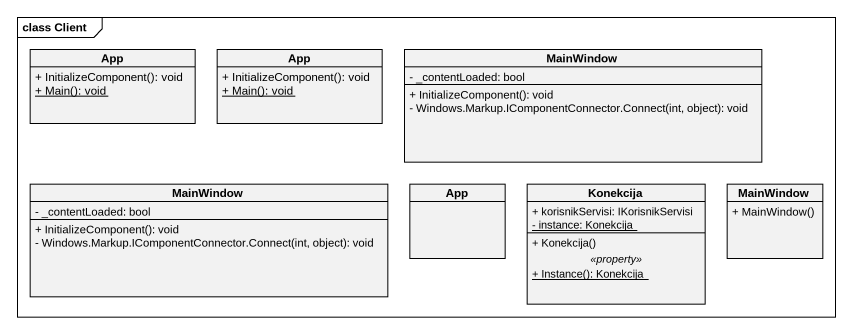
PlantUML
@startuml
mainframe class Client
hide circle
hide empty members
skinparam classAttributeIconSize 0
class App {
  + InitializeComponent(): void
  {static} + Main(): void
}
class "App" as App_2 {
  + InitializeComponent(): void
  {static} + Main(): void
}
class MainWindow {
  - _contentLoaded: bool
  + InitializeComponent(): void
  - Windows.Markup.IComponentConnector.Connect(int, object): void
}
class "MainWindow" as MainWindow_2 {
  - _contentLoaded: bool
  + InitializeComponent(): void
  - Windows.Markup.IComponentConnector.Connect(int, object): void
}
class "App" as App_3
class Konekcija {
  + korisnikServisi: IKorisnikServisi
  {static} - instance: Konekcija
  --
  + Konekcija()
  .. <<property>> ..
  {static} + Instance(): Konekcija
}
class "MainWindow" as MainWindow_3 {
  + MainWindow()
}
@enduml
